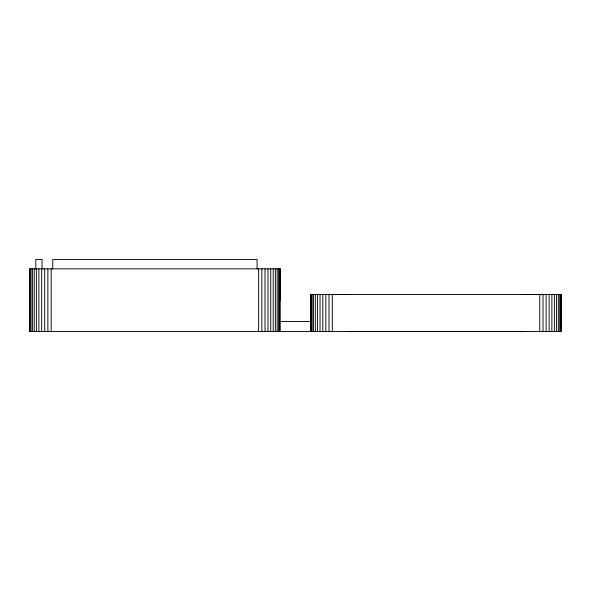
<?xml version="1.0" encoding="UTF-8"?>
<svg xmlns="http://www.w3.org/2000/svg" width="591" height="591" viewBox="0 0 591 591"><rect width="100%" height="100%" fill="white"/><g stroke="black" fill="none" stroke-linecap="round" stroke-linejoin="round"><path stroke-width="0.89" d="M348.173 294.481L329.423 294.525L348.173 294.481L332.593 294.562M544.51 294.481L523.944 294.481M280.097 321.534L310.696 321.534M348.173 331.521L523.944 331.566M280.178 331.536L280.178 268.839M561.45 325.634L561.45 294.481L310.696 294.481L310.696 331.521M561.295 294.481L561.324 331.521L29.55 331.536L29.55 268.839L280.304 268.839L280.304 299.992M560.748 294.481L560.748 331.521M559.743 294.481L559.743 331.521M558.325 294.481L558.325 331.521M556.515 294.481L556.515 331.521M554.351 294.481L554.351 331.521M551.876 294.481L551.876 331.521M549.12 294.481L549.12 331.521M546.15 294.481L546.15 331.521M543.018 294.481L543.018 331.521M539.775 294.481L539.775 331.521M332.305 294.481L332.305 331.521M329.017 294.481L329.017 331.521M325.833 294.481L325.833 331.521M322.819 294.481L322.819 331.521M320.026 294.481L320.026 331.521M317.515 294.481L317.515 331.521M315.335 294.481L315.335 331.521M313.533 294.481L313.533 331.521M312.137 294.481L312.137 331.521M311.191 294.481L311.191 331.521M279.609 268.839L279.609 331.536M278.605 268.839L278.605 331.536M277.186 268.839L277.186 331.536M275.376 268.839L275.376 331.536M273.212 268.839L273.212 331.536M270.73 268.839L270.73 331.536M267.982 268.839L267.982 331.536M265.012 268.839L265.012 331.536M261.872 268.839L261.872 331.536M258.636 268.839L258.636 331.536M257.063 268.839L257.055 259.434L52.732 259.434L52.732 268.839M51.166 268.839L51.166 331.536M47.878 268.839L47.878 331.536M44.694 268.839L44.694 331.536M42.05 268.839L42.05 259.434L35.807 259.434L35.807 268.839M41.673 268.839L41.673 331.536M38.88 268.839L38.88 331.536M36.369 268.839L36.369 331.536M34.189 268.839L34.189 331.536M32.387 268.839L32.387 331.536M30.998 268.839L30.998 331.536M30.045 268.839L30.045 331.536"/></g></svg>
